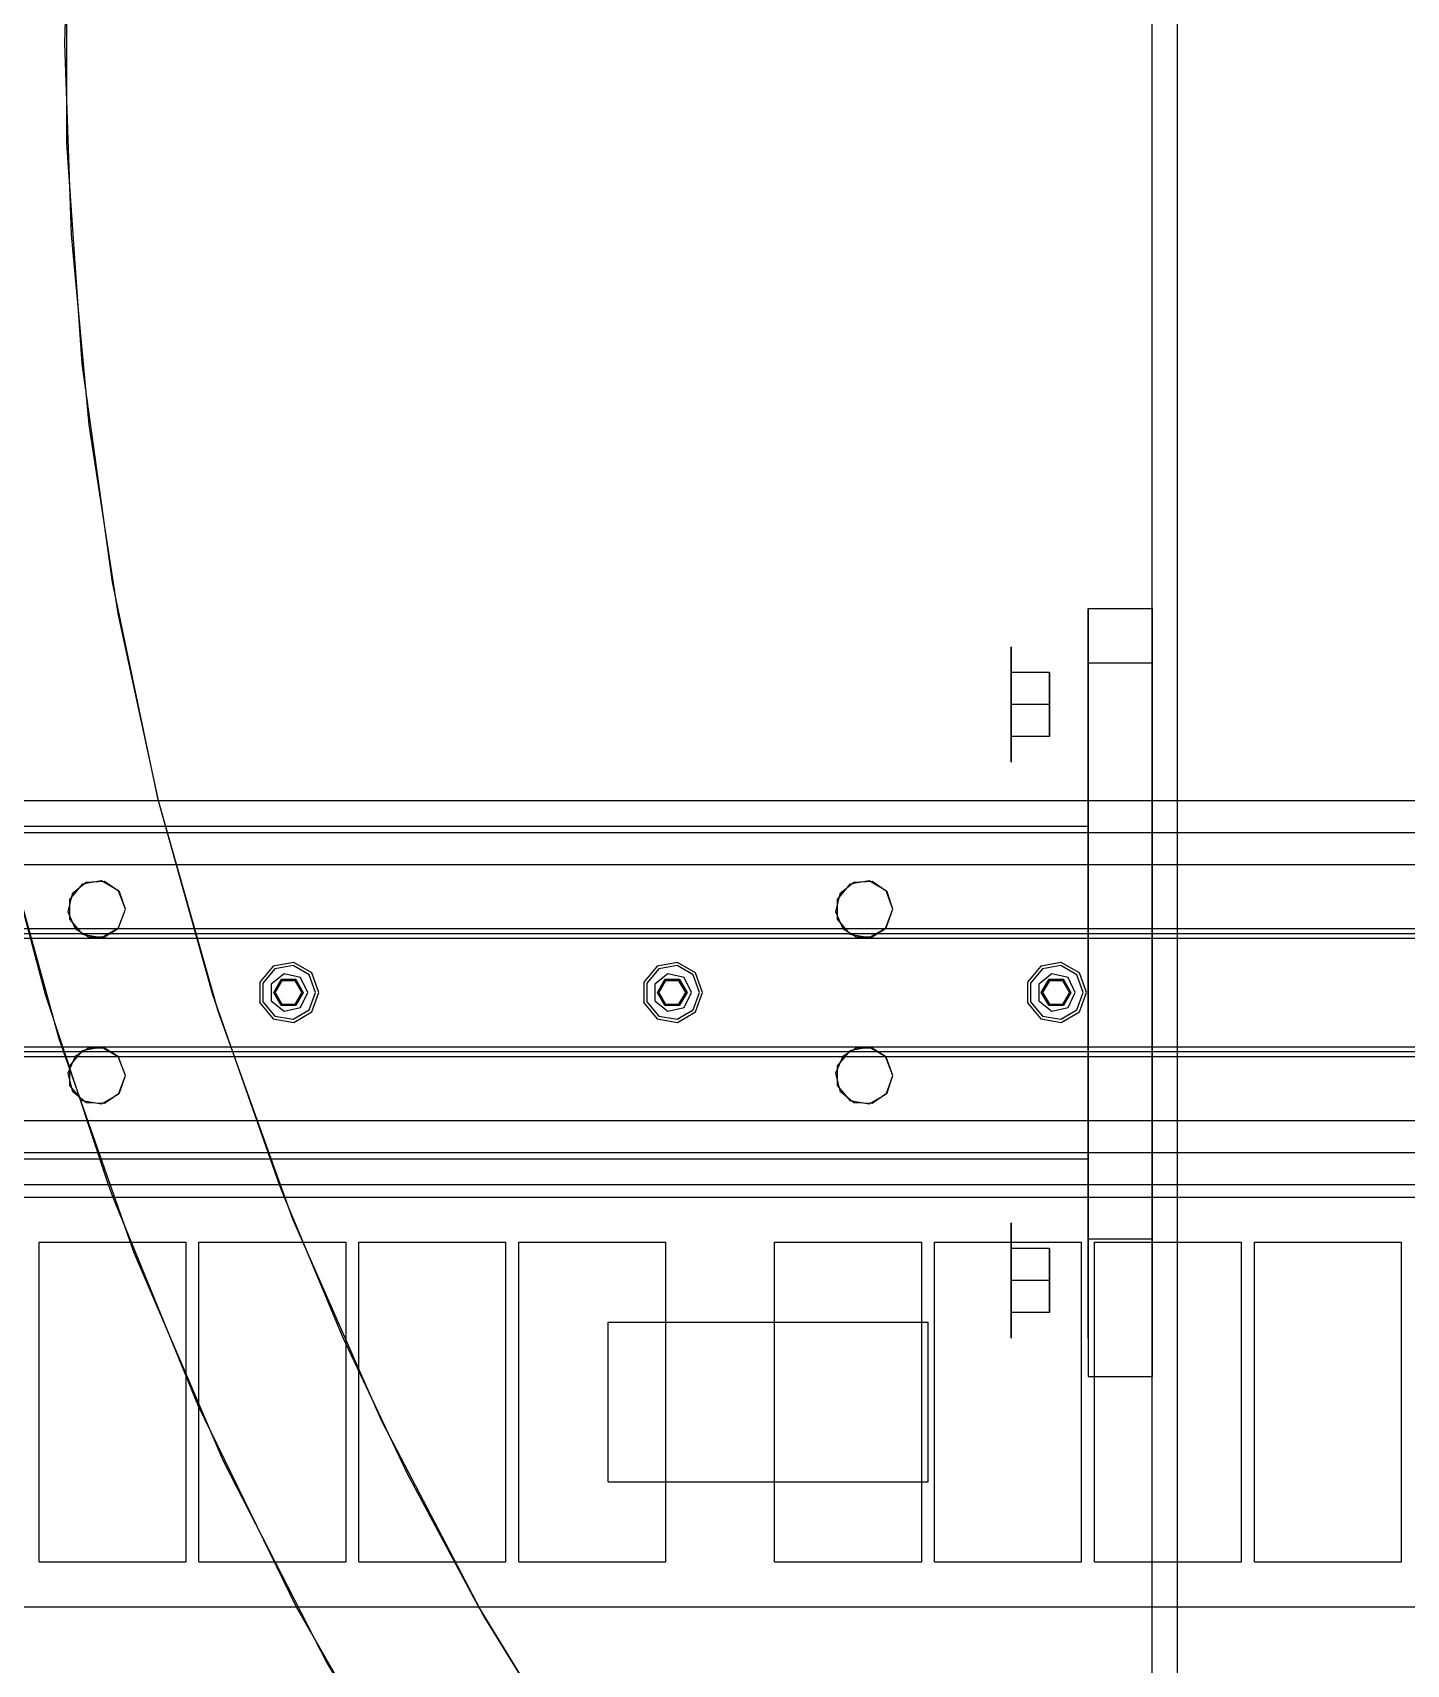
# Model space of a CAD drawing. Header units: millimetres. Extents: x -201 to 3037, y -406 to 3230.
# Drawn here: x 655 to 869.8, y 2345 to 2600 of the extents above; entities that cross this region are included whole.
import ezdxf

# ---------------------------------------------------------------- set-up
doc = ezdxf.new("R2010")
doc.units = ezdxf.units.MM
doc.layers.add('HIDDEN', color=8, linetype='Continuous')
doc.layers.add('VISIBLE', color=7, linetype='Continuous')

msp = doc.modelspace()

# ---------------------------------------------------------------- linework, layer by layer
at = {"layer": 'HIDDEN'}
for points in [[(830, 2270), (830, 2930)], [(830, 2270), (830, 2930)], [(719.22, 2885.19), (700.97, 2854.78), (684.81, 2823.21), (670.83, 2790.62), (659.08, 2757.17), (649.61, 2722.99), (642.47, 2688.25), (637.69, 2653.11), (635.3, 2617.73), (635.3, 2582.27), (637.69, 2546.89), (642.47, 2511.75), (649.61, 2477.01), (659.08, 2442.83), (670.83, 2409.38), (684.81, 2376.79), (700.97, 2345.22), (719.22, 2314.81)], [(743.67, 2876.89), (725.56, 2847.5), (709.52, 2816.94), (695.62, 2785.35), (683.94, 2752.87), (674.53, 2719.66), (667.43, 2685.88), (662.68, 2651.69), (660.3, 2617.26), (660.3, 2582.74), (662.68, 2548.31), (667.43, 2514.12), (674.53, 2480.34), (683.94, 2447.13), (695.62, 2414.65), (709.52, 2383.06), (725.56, 2352.5), (743.67, 2323.11)], [(830, 2330), (830, 2870)], [(830, 2330), (830, 2870)], [(830, 2330), (830, 2870)], [(830, 2330), (830, 2870)], [(834, 2330), (834, 2870)], [(834, 2330), (834, 2870)], [(834, 2330), (834, 2870)], [(834, 2330), (834, 2870)], [(820, 2504), (820, 2504.67), (820, 2505.34), (820, 2505.98), (820, 2506.6), (820, 2507.19), (820, 2507.74), (820, 2508.24), (820, 2508.69), (820, 2509.08), (820, 2509.41), (820, 2509.66), (820, 2509.85), (820, 2509.96), (820, 2510)], [(820, 2510), (820, 2509.96), (820, 2509.85), (820, 2509.66), (820, 2509.41), (820, 2509.08), (820, 2508.69), (820, 2508.24), (820, 2507.74), (820, 2507.19), (820, 2506.6), (820, 2505.98), (820, 2505.34), (820, 2504.67), (820, 2504)], [(820, 2510), (830, 2510)], [(820, 2510), (830, 2510)], [(820, 2504), (820, 2504.67), (820, 2505.34), (820, 2505.98), (820, 2506.6), (820, 2507.19), (820, 2507.74), (820, 2508.24), (820, 2508.69), (820, 2509.08), (820, 2509.41), (820, 2509.66), (820, 2509.85), (820, 2509.96), (820, 2510)], [(820, 2510), (820, 2509.96), (820, 2509.85), (820, 2509.66), (820, 2509.41), (820, 2509.08), (820, 2508.69), (820, 2508.24), (820, 2507.74), (820, 2507.19), (820, 2506.6), (820, 2505.98), (820, 2505.34), (820, 2504.67), (820, 2504)], [(820, 2510), (830, 2510)], [(820, 2510), (830, 2510)], [(830, 2504), (830, 2504.67), (830, 2505.34), (830, 2505.98), (830, 2506.6), (830, 2507.19), (830, 2507.74), (830, 2508.24), (830, 2508.69), (830, 2509.08), (830, 2509.41), (830, 2509.66), (830, 2509.85), (830, 2509.96), (830, 2510)], [(830, 2510), (830, 2509.96), (830, 2509.85), (830, 2509.66), (830, 2509.41), (830, 2509.08), (830, 2508.69), (830, 2508.24), (830, 2507.74), (830, 2507.19), (830, 2506.6), (830, 2505.98), (830, 2505.34), (830, 2504.67), (830, 2504)], [(830, 2504), (830, 2504.67), (830, 2505.34), (830, 2505.98), (830, 2506.6), (830, 2507.19), (830, 2507.74), (830, 2508.24), (830, 2508.69), (830, 2509.08), (830, 2509.41), (830, 2509.66), (830, 2509.85), (830, 2509.96), (830, 2510)], [(830, 2510), (830, 2509.96), (830, 2509.85), (830, 2509.66), (830, 2509.41), (830, 2509.08), (830, 2508.69), (830, 2508.24), (830, 2507.74), (830, 2507.19), (830, 2506.6), (830, 2505.98), (830, 2505.34), (830, 2504.67), (830, 2504)], [(808, 2495), (808, 2496.01), (808, 2497), (808, 2497.97), (808, 2498.9), (808, 2499.79), (808, 2500.61), (808, 2501.36), (808, 2502.04), (808, 2502.62), (808, 2503.11), (808, 2503.49), (808, 2503.77), (808, 2503.94), (808, 2504)], [(808, 2504), (808, 2503.77), (808, 2503.11), (808, 2502.04), (808, 2500.61), (808, 2498.9), (808, 2497), (808, 2495), (808, 2493), (808, 2491.1), (808, 2489.39), (808, 2487.96), (808, 2486.89), (808, 2486.23), (808, 2486)], [(808, 2495), (808, 2496.01), (808, 2497), (808, 2497.97), (808, 2498.9), (808, 2499.79), (808, 2500.61), (808, 2501.36), (808, 2502.04), (808, 2502.62), (808, 2503.11), (808, 2503.49), (808, 2503.77), (808, 2503.94), (808, 2504)], [(808, 2504), (808, 2503.77), (808, 2503.11), (808, 2502.04), (808, 2500.61), (808, 2498.9), (808, 2497), (808, 2495), (808, 2493), (808, 2491.1), (808, 2489.39), (808, 2487.96), (808, 2486.89), (808, 2486.23), (808, 2486)], [(820, 2396), (820, 2504)], [(820, 2504), (820, 2396)], [(820, 2396), (820, 2504)], [(820, 2504), (820, 2396)], [(820, 2495), (820, 2496.01), (820, 2497), (820, 2497.97), (820, 2498.9), (820, 2499.79), (820, 2500.61), (820, 2501.36), (820, 2502.04), (820, 2502.62), (820, 2503.11), (820, 2503.49), (820, 2503.77), (820, 2503.94), (820, 2504)], [(820, 2504), (820, 2503.77), (820, 2503.11), (820, 2502.04), (820, 2500.61), (820, 2498.9), (820, 2497), (820, 2495), (820, 2493), (820, 2491.1), (820, 2489.39), (820, 2487.96), (820, 2486.89), (820, 2486.23), (820, 2486)], [(820, 2495), (820, 2496.01), (820, 2497), (820, 2497.97), (820, 2498.9), (820, 2499.79), (820, 2500.61), (820, 2501.36), (820, 2502.04), (820, 2502.62), (820, 2503.11), (820, 2503.49), (820, 2503.77), (820, 2503.94), (820, 2504)], [(820, 2504), (820, 2503.77), (820, 2503.11), (820, 2502.04), (820, 2500.61), (820, 2498.9), (820, 2497), (820, 2495), (820, 2493), (820, 2491.1), (820, 2489.39), (820, 2487.96), (820, 2486.89), (820, 2486.23), (820, 2486)], [(830, 2396), (830, 2504)], [(830, 2504), (830, 2396)], [(830, 2396), (830, 2504)], [(830, 2504), (830, 2396)], [(808, 2495), (808, 2500)], [(808, 2500), (808, 2495)], [(814, 2500), (808, 2500)], [(814, 2500), (808, 2500)], [(808, 2495), (808, 2500)], [(808, 2500), (808, 2495)], [(814, 2500), (808, 2500)], [(814, 2500), (808, 2500)], [(814, 2500), (814, 2495)], [(814, 2495), (814, 2500)], [(814, 2500), (814, 2495)], [(814, 2495), (814, 2500)], [(820, 2501.5), (820, 2501.34), (820, 2500.86), (820, 2500.08), (820, 2499.05), (820, 2497.82), (820, 2496.45), (820, 2495), (820, 2493.55), (820, 2492.18), (820, 2490.95), (820, 2489.92), (820, 2489.14), (820, 2488.66), (820, 2488.5)], [(820, 2488.5), (820, 2488.66), (820, 2489.14), (820, 2489.92), (820, 2490.95), (820, 2492.18), (820, 2493.55), (820, 2495), (820, 2496.45), (820, 2497.82), (820, 2499.05), (820, 2500.08), (820, 2500.86), (820, 2501.34), (820, 2501.5)], [(820, 2501.5), (830, 2501.5)], [(820, 2501.5), (820, 2501.34), (820, 2500.86), (820, 2500.08), (820, 2499.05), (820, 2497.82), (820, 2496.45), (820, 2495), (820, 2493.55), (820, 2492.18), (820, 2490.95), (820, 2489.92), (820, 2489.14), (820, 2488.66), (820, 2488.5)], [(820, 2488.5), (820, 2488.66), (820, 2489.14), (820, 2489.92), (820, 2490.95), (820, 2492.18), (820, 2493.55), (820, 2495), (820, 2496.45), (820, 2497.82), (820, 2499.05), (820, 2500.08), (820, 2500.86), (820, 2501.34), (820, 2501.5)], [(820, 2501.5), (830, 2501.5)], [(830, 2501.5), (830, 2501.34), (830, 2500.86), (830, 2500.08), (830, 2499.05), (830, 2497.82), (830, 2496.45), (830, 2495), (830, 2493.55), (830, 2492.18), (830, 2490.95), (830, 2489.92), (830, 2489.14), (830, 2488.66), (830, 2488.5)], [(830, 2488.5), (830, 2488.66), (830, 2489.14), (830, 2489.92), (830, 2490.95), (830, 2492.18), (830, 2493.55), (830, 2495), (830, 2496.45), (830, 2497.82), (830, 2499.05), (830, 2500.08), (830, 2500.86), (830, 2501.34), (830, 2501.5)], [(830, 2501.5), (830, 2501.34), (830, 2500.86), (830, 2500.08), (830, 2499.05), (830, 2497.82), (830, 2496.45), (830, 2495), (830, 2493.55), (830, 2492.18), (830, 2490.95), (830, 2489.92), (830, 2489.14), (830, 2488.66), (830, 2488.5)], [(830, 2488.5), (830, 2488.66), (830, 2489.14), (830, 2489.92), (830, 2490.95), (830, 2492.18), (830, 2493.55), (830, 2495), (830, 2496.45), (830, 2497.82), (830, 2499.05), (830, 2500.08), (830, 2500.86), (830, 2501.34), (830, 2501.5)], [(808, 2486), (808, 2486.06), (808, 2486.23), (808, 2486.51), (808, 2486.89), (808, 2487.38), (808, 2487.96), (808, 2488.64), (808, 2489.39), (808, 2490.21), (808, 2491.1), (808, 2492.03), (808, 2493), (808, 2493.99), (808, 2495)], [(808, 2490), (808, 2495)], [(808, 2495), (808, 2490)], [(814, 2495), (808, 2495)], [(814, 2495), (808, 2495)], [(808, 2486), (808, 2486.06), (808, 2486.23), (808, 2486.51), (808, 2486.89), (808, 2487.38), (808, 2487.96), (808, 2488.64), (808, 2489.39), (808, 2490.21), (808, 2491.1), (808, 2492.03), (808, 2493), (808, 2493.99), (808, 2495)], [(808, 2490), (808, 2495)], [(808, 2495), (808, 2490)], [(814, 2495), (808, 2495)], [(814, 2495), (808, 2495)], [(814, 2495), (814, 2490)], [(814, 2490), (814, 2495)], [(814, 2495), (814, 2490)], [(814, 2490), (814, 2495)], [(820, 2486), (820, 2486.06), (820, 2486.23), (820, 2486.51), (820, 2486.89), (820, 2487.38), (820, 2487.96), (820, 2488.64), (820, 2489.39), (820, 2490.21), (820, 2491.1), (820, 2492.03), (820, 2493), (820, 2493.99), (820, 2495)], [(820, 2486), (820, 2486.06), (820, 2486.23), (820, 2486.51), (820, 2486.89), (820, 2487.38), (820, 2487.96), (820, 2488.64), (820, 2489.39), (820, 2490.21), (820, 2491.1), (820, 2492.03), (820, 2493), (820, 2493.99), (820, 2495)], [(814, 2490), (808, 2490)], [(814, 2490), (808, 2490)], [(814, 2490), (808, 2490)], [(814, 2490), (808, 2490)], [(10, 2480), (1230, 2480)], [(610, 2480), (820, 2480)], [(610, 2480), (820, 2480)], [(610, 2480), (820, 2480)], [(610, 2480), (820, 2480)], [(648.9, 2480), (656.96, 2449.73), (666.82, 2420)], [(674.61, 2480), (683.12, 2449.7), (693.52, 2420)], [(820, 2420), (820, 2480)], [(820, 2420), (820, 2480)], [(820, 2420), (820, 2480)], [(820, 2420), (820, 2480)], [(10, 2475), (1230, 2475)], [(10, 2475), (1230, 2475)], [(610, 2476), (820, 2476)], [(610, 2476), (820, 2476)], [(610, 2476), (820, 2476)], [(610, 2476), (820, 2476)], [(820, 2476), (820, 2424)], [(820, 2476), (820, 2424)], [(820, 2476), (820, 2424)], [(820, 2476), (820, 2424)], [(135, 2470), (1195, 2470)], [(669.5, 2463), (668.45, 2465.89), (665.78, 2467.43), (662.75, 2466.9), (660.77, 2464.54), (660.77, 2461.46), (662.75, 2459.1), (665.78, 2458.57), (668.45, 2460.11), (669.5, 2463)], [(789.5, 2463), (788.45, 2465.89), (785.78, 2467.43), (782.75, 2466.9), (780.77, 2464.54), (780.77, 2461.46), (782.75, 2459.1), (785.78, 2458.57), (788.45, 2460.11), (789.5, 2463)], [(135, 2460), (1195, 2460)], [(135, 2460), (1195, 2460)], [(135, 2460), (1195, 2460)], [(135, 2458.5), (1195, 2458.5)], [(661.65, 2460), (663.75, 2458.68), (666.25, 2458.68), (668.35, 2460)], [(781.65, 2460), (783.75, 2458.68), (786.25, 2458.68), (788.35, 2460)], [(699.75, 2450), (698.64, 2453.05), (695.82, 2454.68), (692.62, 2454.11), (690.54, 2451.62), (690.54, 2448.38), (692.62, 2445.89), (695.82, 2445.32), (698.64, 2446.95), (699.75, 2450)], [(699.25, 2450), (698.26, 2452.73), (695.74, 2454.19), (692.88, 2453.68), (691.01, 2451.45), (691.01, 2448.55), (692.88, 2446.32), (695.74, 2445.81), (698.26, 2447.27), (699.25, 2450)], [(759.75, 2450), (758.64, 2453.05), (755.82, 2454.68), (752.62, 2454.11), (750.54, 2451.62), (750.54, 2448.38), (752.62, 2445.89), (755.82, 2445.32), (758.64, 2446.95), (759.75, 2450)], [(759.25, 2450), (758.26, 2452.73), (755.74, 2454.19), (752.88, 2453.68), (751.01, 2451.45), (751.01, 2448.55), (752.88, 2446.32), (755.74, 2445.81), (758.26, 2447.27), (759.25, 2450)], [(819.75, 2450), (818.64, 2453.05), (815.82, 2454.68), (812.62, 2454.11), (810.54, 2451.62), (810.54, 2448.38), (812.62, 2445.89), (815.82, 2445.32), (818.64, 2446.95), (819.75, 2450)], [(819.25, 2450), (818.26, 2452.73), (815.74, 2454.19), (812.88, 2453.68), (811.01, 2451.45), (811.01, 2448.55), (812.88, 2446.32), (815.74, 2445.81), (818.26, 2447.27), (819.25, 2450)], [(698, 2450), (696.87, 2452.35), (694.33, 2452.92), (692.3, 2451.3), (692.3, 2448.7), (694.33, 2447.08), (696.87, 2447.65), (698, 2450)], [(698, 2450), (696.87, 2452.35), (694.33, 2452.92), (692.3, 2451.3), (692.3, 2448.7), (694.33, 2447.08), (696.87, 2447.65), (698, 2450)], [(693.85, 2452), (692.69, 2450)], [(697.1, 2450), (696.05, 2451.82), (693.95, 2451.82), (692.9, 2450), (693.95, 2448.18), (696.05, 2448.18), (697.1, 2450)], [(697.1, 2450), (696.05, 2451.82), (693.95, 2451.82), (692.9, 2450), (693.95, 2448.18), (696.05, 2448.18), (697.1, 2450)], [(696.15, 2452), (693.85, 2452)], [(697.31, 2450), (696.15, 2452)], [(758, 2450), (756.87, 2452.35), (754.33, 2452.92), (752.3, 2451.3), (752.3, 2448.7), (754.33, 2447.08), (756.87, 2447.65), (758, 2450)], [(758, 2450), (756.87, 2452.35), (754.33, 2452.92), (752.3, 2451.3), (752.3, 2448.7), (754.33, 2447.08), (756.87, 2447.65), (758, 2450)], [(753.85, 2452), (752.69, 2450)], [(757.1, 2450), (756.05, 2451.82), (753.95, 2451.82), (752.9, 2450), (753.95, 2448.18), (756.05, 2448.18), (757.1, 2450)], [(757.1, 2450), (756.05, 2451.82), (753.95, 2451.82), (752.9, 2450), (753.95, 2448.18), (756.05, 2448.18), (757.1, 2450)], [(756.15, 2452), (753.85, 2452)], [(757.31, 2450), (756.15, 2452)], [(818, 2450), (816.87, 2452.35), (814.33, 2452.92), (812.3, 2451.3), (812.3, 2448.7), (814.33, 2447.08), (816.87, 2447.65), (818, 2450)], [(818, 2450), (816.87, 2452.35), (814.33, 2452.92), (812.3, 2451.3), (812.3, 2448.7), (814.33, 2447.08), (816.87, 2447.65), (818, 2450)], [(813.85, 2452), (812.69, 2450)], [(817.1, 2450), (816.05, 2451.82), (813.95, 2451.82), (812.9, 2450), (813.95, 2448.18), (816.05, 2448.18), (817.1, 2450)], [(817.1, 2450), (816.05, 2451.82), (813.95, 2451.82), (812.9, 2450), (813.95, 2448.18), (816.05, 2448.18), (817.1, 2450)], [(816.15, 2452), (813.85, 2452)], [(817.31, 2450), (816.15, 2452)], [(692.69, 2450), (693.85, 2448)], [(693.85, 2448), (696.15, 2448)], [(696.15, 2448), (697.31, 2450)], [(752.69, 2450), (753.85, 2448)], [(753.85, 2448), (756.15, 2448)], [(756.15, 2448), (757.31, 2450)], [(812.69, 2450), (813.85, 2448)], [(813.85, 2448), (816.15, 2448)], [(816.15, 2448), (817.31, 2450)], [(135, 2441.5), (1195, 2441.5)], [(669.5, 2437), (668.45, 2439.89), (665.78, 2441.43), (662.75, 2440.9), (660.77, 2438.54), (660.77, 2435.46), (662.75, 2433.1), (665.78, 2432.57), (668.45, 2434.11), (669.5, 2437)], [(668.35, 2440), (666.25, 2441.32), (663.75, 2441.32), (661.65, 2440)], [(789.5, 2437), (788.45, 2439.89), (785.78, 2441.43), (782.75, 2440.9), (780.77, 2438.54), (780.77, 2435.46), (782.75, 2433.1), (785.78, 2432.57), (788.45, 2434.11), (789.5, 2437)], [(788.35, 2440), (786.25, 2441.32), (783.75, 2441.32), (781.65, 2440)], [(135, 2440), (1195, 2440)], [(135, 2440), (1195, 2440)], [(135, 2440), (1195, 2440)], [(135, 2430), (1195, 2430)], [(10, 2425), (1230, 2425)], [(10, 2425), (1230, 2425)], [(610, 2424), (820, 2424)], [(610, 2424), (820, 2424)], [(610, 2424), (820, 2424)], [(610, 2424), (820, 2424)], [(10, 2420), (1230, 2420)], [(610, 2420), (820, 2420)], [(610, 2420), (820, 2420)], [(610, 2420), (820, 2420)], [(610, 2420), (820, 2420)], [(330, 2418), (1210, 2418)], [(667.56, 2418), (680.81, 2385.52), (696.2, 2354)], [(694.3, 2418), (703.42, 2396.2), (713.56, 2374.85), (724.7, 2354)], [(808, 2405), (808, 2406.01), (808, 2407), (808, 2407.97), (808, 2408.9), (808, 2409.79), (808, 2410.61), (808, 2411.36), (808, 2412.04), (808, 2412.62), (808, 2413.11), (808, 2413.49), (808, 2413.77), (808, 2413.94), (808, 2414)], [(808, 2414), (808, 2413.77), (808, 2413.11), (808, 2412.04), (808, 2410.61), (808, 2408.9), (808, 2407), (808, 2405), (808, 2403), (808, 2401.1), (808, 2399.39), (808, 2397.96), (808, 2396.89), (808, 2396.23), (808, 2396)], [(808, 2405), (808, 2406.01), (808, 2407), (808, 2407.97), (808, 2408.9), (808, 2409.79), (808, 2410.61), (808, 2411.36), (808, 2412.04), (808, 2412.62), (808, 2413.11), (808, 2413.49), (808, 2413.77), (808, 2413.94), (808, 2414)], [(808, 2414), (808, 2413.77), (808, 2413.11), (808, 2412.04), (808, 2410.61), (808, 2408.9), (808, 2407), (808, 2405), (808, 2403), (808, 2401.1), (808, 2399.39), (808, 2397.96), (808, 2396.89), (808, 2396.23), (808, 2396)], [(820, 2405), (820, 2406.01), (820, 2407), (820, 2407.97), (820, 2408.9), (820, 2409.79), (820, 2410.61), (820, 2411.36), (820, 2412.04), (820, 2412.62), (820, 2413.11), (820, 2413.49), (820, 2413.77), (820, 2413.94), (820, 2414)], [(820, 2414), (820, 2413.77), (820, 2413.11), (820, 2412.04), (820, 2410.61), (820, 2408.9), (820, 2407), (820, 2405), (820, 2403), (820, 2401.1), (820, 2399.39), (820, 2397.96), (820, 2396.89), (820, 2396.23), (820, 2396)], [(820, 2405), (820, 2406.01), (820, 2407), (820, 2407.97), (820, 2408.9), (820, 2409.79), (820, 2410.61), (820, 2411.36), (820, 2412.04), (820, 2412.62), (820, 2413.11), (820, 2413.49), (820, 2413.77), (820, 2413.94), (820, 2414)], [(820, 2414), (820, 2413.77), (820, 2413.11), (820, 2412.04), (820, 2410.61), (820, 2408.9), (820, 2407), (820, 2405), (820, 2403), (820, 2401.1), (820, 2399.39), (820, 2397.96), (820, 2396.89), (820, 2396.23), (820, 2396)], [(656, 2361), (656, 2411)], [(656, 2411), (679, 2411)], [(679, 2361), (679, 2411)], [(681, 2361), (681, 2411)], [(681, 2411), (704, 2411)], [(704, 2361), (704, 2411)], [(706, 2361), (706, 2411)], [(706, 2411), (729, 2411)], [(729, 2361), (729, 2411)], [(731, 2361), (731, 2411)], [(731, 2411), (754, 2411)], [(754, 2361), (754, 2411)], [(771, 2361), (771, 2411)], [(771, 2411), (794, 2411)], [(794, 2361), (794, 2411)], [(796, 2361), (796, 2411)], [(796, 2411), (819, 2411)], [(808, 2405), (808, 2410)], [(808, 2410), (808, 2405)], [(814, 2410), (808, 2410)], [(814, 2410), (808, 2410)], [(808, 2405), (808, 2410)], [(808, 2410), (808, 2405)], [(814, 2410), (808, 2410)], [(814, 2410), (808, 2410)], [(814, 2410), (814, 2405)], [(814, 2405), (814, 2410)], [(814, 2410), (814, 2405)], [(814, 2405), (814, 2410)], [(819, 2361), (819, 2411)], [(820, 2411.5), (820, 2411.34), (820, 2410.86), (820, 2410.08), (820, 2409.05), (820, 2407.82), (820, 2406.45), (820, 2405), (820, 2403.55), (820, 2402.18), (820, 2400.95), (820, 2399.92), (820, 2399.14), (820, 2398.66), (820, 2398.5)], [(820, 2398.5), (820, 2398.66), (820, 2399.14), (820, 2399.92), (820, 2400.95), (820, 2402.18), (820, 2403.55), (820, 2405), (820, 2406.45), (820, 2407.82), (820, 2409.05), (820, 2410.08), (820, 2410.86), (820, 2411.34), (820, 2411.5)], [(820, 2411.5), (830, 2411.5)], [(820, 2411.5), (820, 2411.34), (820, 2410.86), (820, 2410.08), (820, 2409.05), (820, 2407.82), (820, 2406.45), (820, 2405), (820, 2403.55), (820, 2402.18), (820, 2400.95), (820, 2399.92), (820, 2399.14), (820, 2398.66), (820, 2398.5)], [(820, 2398.5), (820, 2398.66), (820, 2399.14), (820, 2399.92), (820, 2400.95), (820, 2402.18), (820, 2403.55), (820, 2405), (820, 2406.45), (820, 2407.82), (820, 2409.05), (820, 2410.08), (820, 2410.86), (820, 2411.34), (820, 2411.5)], [(820, 2411.5), (830, 2411.5)], [(821, 2361), (821, 2411)], [(821, 2411), (844, 2411)], [(830, 2411.5), (830, 2411.34), (830, 2410.86), (830, 2410.08), (830, 2409.05), (830, 2407.82), (830, 2406.45), (830, 2405), (830, 2403.55), (830, 2402.18), (830, 2400.95), (830, 2399.92), (830, 2399.14), (830, 2398.66), (830, 2398.5)], [(830, 2398.5), (830, 2398.66), (830, 2399.14), (830, 2399.92), (830, 2400.95), (830, 2402.18), (830, 2403.55), (830, 2405), (830, 2406.45), (830, 2407.82), (830, 2409.05), (830, 2410.08), (830, 2410.86), (830, 2411.34), (830, 2411.5)], [(830, 2411.5), (830, 2411.34), (830, 2410.86), (830, 2410.08), (830, 2409.05), (830, 2407.82), (830, 2406.45), (830, 2405), (830, 2403.55), (830, 2402.18), (830, 2400.95), (830, 2399.92), (830, 2399.14), (830, 2398.66), (830, 2398.5)], [(830, 2398.5), (830, 2398.66), (830, 2399.14), (830, 2399.92), (830, 2400.95), (830, 2402.18), (830, 2403.55), (830, 2405), (830, 2406.45), (830, 2407.82), (830, 2409.05), (830, 2410.08), (830, 2410.86), (830, 2411.34), (830, 2411.5)], [(844, 2361), (844, 2411)], [(846, 2361), (846, 2411)], [(846, 2411), (869, 2411)], [(869, 2361), (869, 2411)], [(808, 2396), (808, 2396.06), (808, 2396.23), (808, 2396.51), (808, 2396.89), (808, 2397.38), (808, 2397.96), (808, 2398.64), (808, 2399.39), (808, 2400.21), (808, 2401.1), (808, 2402.03), (808, 2403), (808, 2403.99), (808, 2405)], [(808, 2400), (808, 2405)], [(808, 2405), (808, 2400)], [(814, 2405), (808, 2405)], [(814, 2405), (808, 2405)], [(808, 2396), (808, 2396.06), (808, 2396.23), (808, 2396.51), (808, 2396.89), (808, 2397.38), (808, 2397.96), (808, 2398.64), (808, 2399.39), (808, 2400.21), (808, 2401.1), (808, 2402.03), (808, 2403), (808, 2403.99), (808, 2405)], [(808, 2400), (808, 2405)], [(808, 2405), (808, 2400)], [(814, 2405), (808, 2405)], [(814, 2405), (808, 2405)], [(814, 2405), (814, 2400)], [(814, 2400), (814, 2405)], [(814, 2405), (814, 2400)], [(814, 2400), (814, 2405)], [(820, 2396), (820, 2396.06), (820, 2396.23), (820, 2396.51), (820, 2396.89), (820, 2397.38), (820, 2397.96), (820, 2398.64), (820, 2399.39), (820, 2400.21), (820, 2401.1), (820, 2402.03), (820, 2403), (820, 2403.99), (820, 2405)], [(820, 2396), (820, 2396.06), (820, 2396.23), (820, 2396.51), (820, 2396.89), (820, 2397.38), (820, 2397.96), (820, 2398.64), (820, 2399.39), (820, 2400.21), (820, 2401.1), (820, 2402.03), (820, 2403), (820, 2403.99), (820, 2405)], [(814, 2400), (808, 2400)], [(814, 2400), (808, 2400)], [(814, 2400), (808, 2400)], [(814, 2400), (808, 2400)], [(745, 2373.5), (745, 2398.5)], [(745, 2373.5), (745, 2398.5)], [(745, 2398.5), (795, 2398.5)], [(745, 2398.5), (754, 2398.5)], [(771, 2373.5), (771, 2398.5)], [(794, 2373.5), (794, 2398.5)], [(795, 2373.5), (795, 2398.5)], [(820, 2396), (820, 2395.33), (820, 2394.66), (820, 2394.02), (820, 2393.4), (820, 2392.81), (820, 2392.26), (820, 2391.76), (820, 2391.31), (820, 2390.92), (820, 2390.59), (820, 2390.34), (820, 2390.15), (820, 2390.04), (820, 2390)], [(820, 2396), (820, 2395.33), (820, 2394.66), (820, 2394.02), (820, 2393.4), (820, 2392.81), (820, 2392.26), (820, 2391.76), (820, 2391.31), (820, 2390.92), (820, 2390.59), (820, 2390.34), (820, 2390.15), (820, 2390.04), (820, 2390)], [(820, 2396), (820, 2395.33), (820, 2394.66), (820, 2394.02), (820, 2393.4), (820, 2392.81), (820, 2392.26), (820, 2391.76), (820, 2391.31), (820, 2390.92), (820, 2390.59), (820, 2390.34), (820, 2390.15), (820, 2390.04), (820, 2390)], [(820, 2396), (820, 2395.33), (820, 2394.66), (820, 2394.02), (820, 2393.4), (820, 2392.81), (820, 2392.26), (820, 2391.76), (820, 2391.31), (820, 2390.92), (820, 2390.59), (820, 2390.34), (820, 2390.15), (820, 2390.04), (820, 2390)], [(830, 2396), (830, 2395.33), (830, 2394.66), (830, 2394.02), (830, 2393.4), (830, 2392.81), (830, 2392.26), (830, 2391.76), (830, 2391.31), (830, 2390.92), (830, 2390.59), (830, 2390.34), (830, 2390.15), (830, 2390.04), (830, 2390)], [(830, 2396), (830, 2395.33), (830, 2394.66), (830, 2394.02), (830, 2393.4), (830, 2392.81), (830, 2392.26), (830, 2391.76), (830, 2391.31), (830, 2390.92), (830, 2390.59), (830, 2390.34), (830, 2390.15), (830, 2390.04), (830, 2390)], [(830, 2396), (830, 2395.33), (830, 2394.66), (830, 2394.02), (830, 2393.4), (830, 2392.81), (830, 2392.26), (830, 2391.76), (830, 2391.31), (830, 2390.92), (830, 2390.59), (830, 2390.34), (830, 2390.15), (830, 2390.04), (830, 2390)], [(830, 2396), (830, 2395.33), (830, 2394.66), (830, 2394.02), (830, 2393.4), (830, 2392.81), (830, 2392.26), (830, 2391.76), (830, 2391.31), (830, 2390.92), (830, 2390.59), (830, 2390.34), (830, 2390.15), (830, 2390.04), (830, 2390)], [(820, 2390), (830, 2390)], [(820, 2390), (830, 2390)], [(820, 2390), (830, 2390)], [(820, 2390), (830, 2390)], [(745, 2373.5), (795, 2373.5)], [(745, 2373.5), (754, 2373.5)], [(656, 2361), (679, 2361)], [(681, 2361), (704, 2361)], [(706, 2361), (729, 2361)], [(731, 2361), (754, 2361)], [(771, 2361), (794, 2361)], [(796, 2361), (819, 2361)], [(821, 2361), (844, 2361)], [(846, 2361), (869, 2361)], [(330, 2354), (1210, 2354)]]:
    msp.add_lwpolyline(points, dxfattribs=at)
at = {"layer": 'VISIBLE'}
for points in [[(667.72, 2687.5), (663.37, 2657.95), (660.8, 2628.18), (660, 2598.32), (661, 2568.47), (663.77, 2538.72), (668.31, 2509.2), (674.61, 2480)], [(430, 2480), (1230, 2480)], [(430, 2470), (1195, 2470)], [(669.5, 2463), (668.6, 2465.71), (666.25, 2467.32), (663.39, 2467.2), (661.19, 2465.39), (660.52, 2462.62), (661.65, 2460)], [(789.5, 2463), (788.6, 2465.71), (786.25, 2467.32), (783.39, 2467.2), (781.19, 2465.39), (780.52, 2462.62), (781.65, 2460)], [(668.35, 2460), (669.5, 2463)], [(788.35, 2460), (789.5, 2463)], [(430, 2460), (1195, 2460)], [(430, 2459.2), (1195, 2459.2)], [(699.75, 2450), (698.64, 2453.05), (695.82, 2454.68), (692.62, 2454.11), (690.54, 2451.62), (690.54, 2448.38), (692.62, 2445.89), (695.82, 2445.32), (698.64, 2446.95), (699.75, 2450)], [(699.25, 2450), (698.26, 2452.73), (695.74, 2454.19), (692.88, 2453.68), (691.01, 2451.45), (691.01, 2448.55), (692.88, 2446.32), (695.74, 2445.81), (698.26, 2447.27), (699.25, 2450)], [(759.75, 2450), (758.64, 2453.05), (755.82, 2454.68), (752.62, 2454.11), (750.54, 2451.62), (750.54, 2448.38), (752.62, 2445.89), (755.82, 2445.32), (758.64, 2446.95), (759.75, 2450)], [(759.25, 2450), (758.26, 2452.73), (755.74, 2454.19), (752.88, 2453.68), (751.01, 2451.45), (751.01, 2448.55), (752.88, 2446.32), (755.74, 2445.81), (758.26, 2447.27), (759.25, 2450)], [(819.75, 2450), (818.64, 2453.05), (815.82, 2454.68), (812.62, 2454.11), (810.54, 2451.62), (810.54, 2448.38), (812.62, 2445.89), (815.82, 2445.32), (818.64, 2446.95), (819.75, 2450)], [(819.25, 2450), (818.26, 2452.73), (815.74, 2454.19), (812.88, 2453.68), (811.01, 2451.45), (811.01, 2448.55), (812.88, 2446.32), (815.74, 2445.81), (818.26, 2447.27), (819.25, 2450)], [(692.69, 2450), (693.85, 2452)], [(693.85, 2452), (696.15, 2452)], [(696.15, 2452), (697.31, 2450)], [(752.69, 2450), (753.85, 2452)], [(753.85, 2452), (756.15, 2452)], [(756.15, 2452), (757.31, 2450)], [(812.69, 2450), (813.85, 2452)], [(813.85, 2452), (816.15, 2452)], [(816.15, 2452), (817.31, 2450)], [(693.85, 2448), (692.69, 2450)], [(696.15, 2448), (693.85, 2448)], [(697.31, 2450), (696.15, 2448)], [(753.85, 2448), (752.69, 2450)], [(756.15, 2448), (753.85, 2448)], [(757.31, 2450), (756.15, 2448)], [(813.85, 2448), (812.69, 2450)], [(816.15, 2448), (813.85, 2448)], [(817.31, 2450), (816.15, 2448)], [(430, 2440.8), (1195, 2440.8)], [(430, 2440), (1195, 2440)], [(661.65, 2440), (660.52, 2437.38), (661.19, 2434.61), (663.39, 2432.8), (666.25, 2432.68), (668.6, 2434.29), (669.5, 2437)], [(669.5, 2437), (668.35, 2440)], [(781.65, 2440), (780.52, 2437.38), (781.19, 2434.61), (783.39, 2432.8), (786.25, 2432.68), (788.6, 2434.29), (789.5, 2437)], [(789.5, 2437), (788.35, 2440)], [(430, 2430), (1195, 2430)], [(430, 2420), (1230, 2420)], [(666.82, 2420), (667.56, 2418)], [(693.52, 2420), (694.3, 2418)], [(430, 2418), (1210, 2418)], [(656, 2361), (656, 2411)], [(656, 2411), (679, 2411)], [(679, 2361), (679, 2411)], [(681, 2361), (681, 2411)], [(681, 2411), (704, 2411)], [(704, 2361), (704, 2411)], [(706, 2361), (706, 2411)], [(706, 2411), (729, 2411)], [(729, 2361), (729, 2411)], [(731, 2361), (731, 2411)], [(731, 2411), (754, 2411)], [(754, 2361), (754, 2411)], [(771, 2398.5), (771, 2411)], [(771, 2411), (794, 2411)], [(794, 2398.5), (794, 2411)], [(796, 2361), (796, 2411)], [(796, 2411), (819, 2411)], [(819, 2361), (819, 2411)], [(821, 2361), (821, 2411)], [(821, 2411), (844, 2411)], [(844, 2361), (844, 2411)], [(846, 2361), (846, 2411)], [(846, 2411), (869, 2411)], [(869, 2361), (869, 2411)], [(754, 2398.5), (795, 2398.5)], [(795, 2373.5), (795, 2398.5)], [(754, 2373.5), (795, 2373.5)], [(771, 2361), (771, 2373.5)], [(794, 2361), (794, 2373.5)], [(656, 2361), (679, 2361)], [(681, 2361), (704, 2361)], [(706, 2361), (729, 2361)], [(731, 2361), (754, 2361)], [(771, 2361), (794, 2361)], [(796, 2361), (819, 2361)], [(821, 2361), (844, 2361)], [(846, 2361), (869, 2361)], [(330, 2354), (1210, 2354)], [(696.2, 2354), (713.53, 2323.79), (732.83, 2294.8), (754, 2267.15), (776.96, 2240.96), (801.61, 2216.36), (827.83, 2193.44), (855.52, 2172.31), (884.54, 2153.07), (914.78, 2135.79), (946.1, 2120.55), (978.35, 2107.43), (1011.41, 2096.47), (1045.12, 2087.72), (1079.34, 2081.23), (1113.91, 2077.03), (1148.68, 2075.12), (1183.51, 2075.53), (1218.23, 2078.24), (1252.69, 2083.25)], [(724.7, 2354), (742.74, 2324.52), (762.76, 2296.35), (784.69, 2269.63), (808.41, 2244.49), (833.81, 2221.06), (860.77, 2199.43), (889.15, 2179.71), (918.83, 2162.01), (949.67, 2146.39), (981.51, 2132.95), (1014.2, 2121.73), (1047.59, 2112.8), (1081.51, 2106.2), (1115.81, 2101.96), (1150.32, 2100.09), (1184.88, 2100.62), (1219.32, 2103.53), (1253.47, 2108.82)]]:
    msp.add_lwpolyline(points, dxfattribs=at)

doc.saveas('drawing.dxf')
